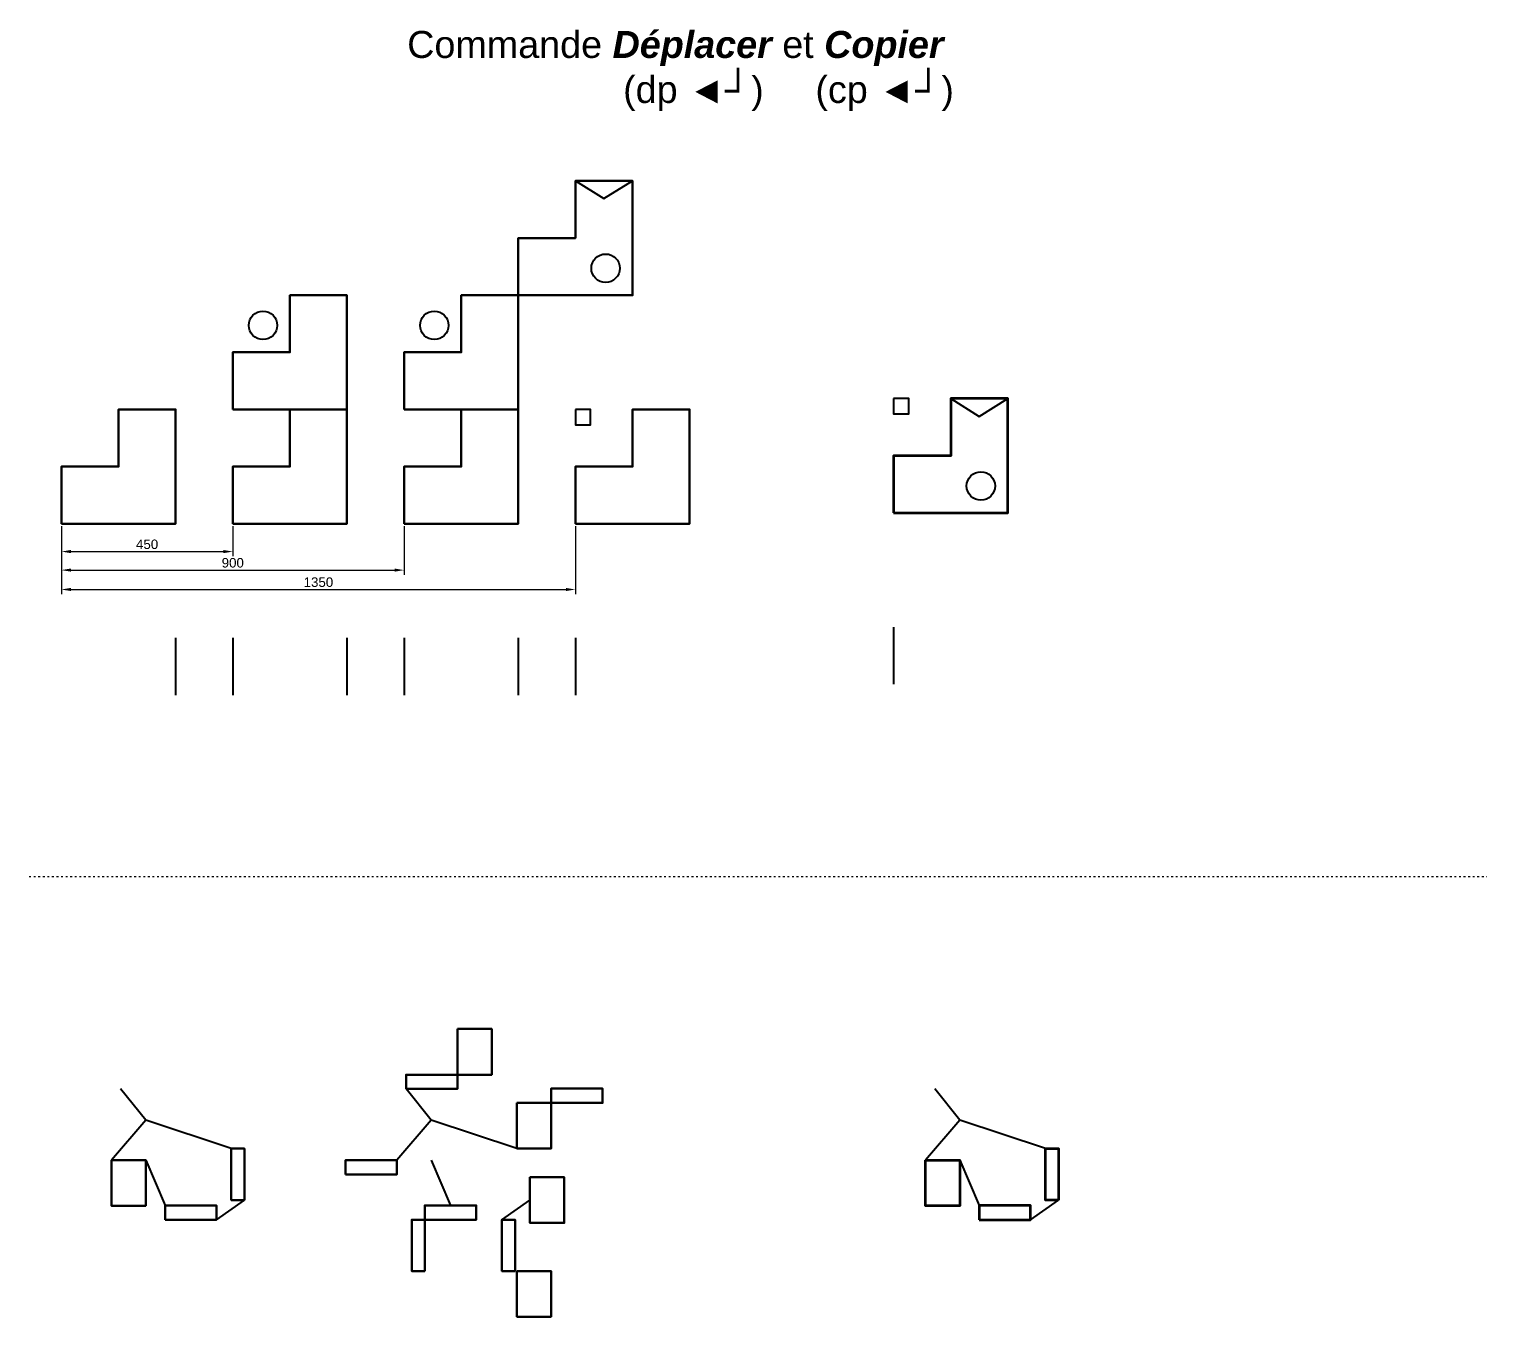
# Model space of a CAD drawing. Header units: centimetres. Extents: x 97323 to 265176, y 25162 to 39605.
# Drawn here: x 150083 to 153912, y 33212 to 36593 of the extents above; entities that cross this region are included whole.
import ezdxf

# ---------------------------------------------------------------- set-up
doc = ezdxf.new("R2010")
doc.units = ezdxf.units.CM
doc.header["$LTSCALE"] = 0.4
doc.header["$PDSIZE"] = 50
doc.linetypes.add('ACAD_ISO03W100', pattern=[30, 12, -18])
doc.layers.add('01-CACHE', color=140, linetype='ACAD_ISO03W100')
for name, color, linetype, lineweight in [('01-COTATION-2', 210, 'Continuous', 5), ('01-FORT-1', 30, 'Continuous', 60), ('01-FORT-2', 140, 'Continuous', 50), ('01-FORT-3', 30, 'Continuous', 40), ('01-TEXTE', 7, 'Continuous', 5)]:
    doc.layers.add(name, color=color, linetype=linetype, lineweight=lineweight)
doc.styles.add('Arial bold', font='arialbd.ttf')
doc.styles.get("Standard").update_dxf_attribs({"font": 'arial.ttf'})
doc.dimstyles.new('SD-MECA 1-10e', dxfattribs={"dimscale": 10, "dimtxt": 2.5, "dimasz": 2.5, "dimexe": 1.25, "dimexo": 0.625, "dimtad": 1, "dimtoh": 1, "dimtxsty": 'Standard', "dimcen": 2.5, "dimadec": 0, "dimazin": 0, "dimtp": 0.02, "dimtm": 0.02, "dimtfac": 1, "dimtofl": 0, "dimtmove": 0, "dimatfit": 3, "dimfxl": 1, "dimarcsym": 0})

# ---------------------------------------------------------------- blocks, each defined once
blk = doc.blocks.new('*D34')
at = {"layer": '01-COTATION-2', "color": 0, "lineweight": -2, "transparency": 16777216}
for p, q in [((150168.2, 35287.9), (150168.2, 35208.5)), ((150618.2, 35287.9), (150618.2, 35208.5)), ((150193.2, 35221), (150593.2, 35221))]:
    blk.add_line(p, q, dxfattribs=at)
at = {"layer": '01-COTATION-2', "color": 0, "transparency": 16777216}
for points in [[(150193.2, 35225.2), (150193.2, 35216.8), (150168.2, 35221)], [(150593.2, 35225.2), (150593.2, 35216.8), (150618.2, 35221)]]:
    blk.add_solid(points, dxfattribs=at)
at = {"layer": 'Defpoints', "color": 0, "transparency": 16777216}
for p in [(150168.2, 35294.2), (150618.2, 35294.2), (150618.2, 35221)]:
    blk.add_point(p, dxfattribs=at)
at = {"layer": '01-COTATION-2', "color": 0, "transparency": 16777216, "insert": (150393.2, 35240), "char_height": 25, "attachment_point": 5}
blk.add_mtext('450', dxfattribs=at)
blk = doc.blocks.new('*D35')
at = {"layer": '01-COTATION-2', "color": 0, "lineweight": -2, "transparency": 16777216}
for p, q in [((150168.2, 35287.9), (150168.2, 35159.8)), ((151068.2, 35287.9), (151068.2, 35159.8)), ((150193.2, 35172.3), (151043.2, 35172.3))]:
    blk.add_line(p, q, dxfattribs=at)
at = {"layer": '01-COTATION-2', "color": 0, "transparency": 16777216}
for points in [[(150193.2, 35176.5), (150193.2, 35168.2), (150168.2, 35172.3)], [(151043.2, 35176.5), (151043.2, 35168.2), (151068.2, 35172.3)]]:
    blk.add_solid(points, dxfattribs=at)
at = {"layer": 'Defpoints', "color": 0, "transparency": 16777216}
for p in [(150168.2, 35294.2), (151068.2, 35294.2), (151068.2, 35172.3)]:
    blk.add_point(p, dxfattribs=at)
at = {"layer": '01-COTATION-2', "color": 0, "transparency": 16777216, "insert": (150618.2, 35191.4), "char_height": 25, "attachment_point": 5}
blk.add_mtext('900', dxfattribs=at)
blk = doc.blocks.new('*D33')
at = {"layer": '01-COTATION-2', "color": 0, "lineweight": -2, "transparency": 16777216}
for p, q in [((150168.2, 35287.9), (150168.2, 35108.9)), ((151518.2, 35287.9), (151518.2, 35108.9)), ((150193.2, 35121.4), (151493.2, 35121.4))]:
    blk.add_line(p, q, dxfattribs=at)
at = {"layer": '01-COTATION-2', "color": 0, "transparency": 16777216}
for points in [[(150193.2, 35125.6), (150193.2, 35117.3), (150168.2, 35121.4)], [(151493.2, 35125.6), (151493.2, 35117.3), (151518.2, 35121.4)]]:
    blk.add_solid(points, dxfattribs=at)
at = {"layer": 'Defpoints', "color": 0, "transparency": 16777216}
for p in [(150168.2, 35294.2), (151518.2, 35294.2), (151518.2, 35121.4)]:
    blk.add_point(p, dxfattribs=at)
at = {"layer": '01-COTATION-2', "color": 0, "transparency": 16777216, "insert": (150843.2, 35140.5), "char_height": 25, "attachment_point": 5}
blk.add_mtext('1350', dxfattribs=at)

msp = doc.modelspace()

# ---------------------------------------------------------------- linework, layer by layer
at = {"layer": '01-CACHE'}
msp.add_line((150083.337, 34368.129), (153912.349, 34368.129), dxfattribs=at)
at = {"layer": '01-FORT-1'}
for points in [[(152353.971, 35322.558), (152653.971, 35322.558), (152653.971, 35622.558), (152503.971, 35622.558), (152503.971, 35472.558), (152353.971, 35472.558)], [(152438.066, 33623.462), (152528.066, 33623.462), (152528.066, 33503.462), (152438.066, 33503.462)], [(152787.566, 33518.462), (152753.066, 33518.462), (152753.066, 33653.462), (152787.566, 33653.462)], [(152578.842, 33466.84), (152713.842, 33466.84), (152713.842, 33504.34), (152578.842, 33504.34)]]:
    msp.add_lwpolyline(points, close=True, dxfattribs=at)
at = {"layer": '01-FORT-2'}
for points in [[(151368.19, 35894.171), (151668.19, 35894.171), (151668.19, 36194.171), (151518.19, 36194.171), (151518.19, 36044.171), (151368.19, 36044.171)], [(150618.19, 35594.171), (150918.19, 35594.171), (150918.19, 35894.171), (150768.19, 35894.171), (150768.19, 35744.171), (150618.19, 35744.171)], [(151068.19, 35594.171), (151368.19, 35594.171), (151368.19, 35894.171), (151218.19, 35894.171), (151218.19, 35744.171), (151068.19, 35744.171)], [(150168.19, 35294.171), (150468.19, 35294.171), (150468.19, 35594.171), (150318.19, 35594.171), (150318.19, 35444.171), (150168.19, 35444.171)], [(150618.19, 35294.171), (150918.19, 35294.171), (150918.19, 35594.171), (150768.19, 35594.171), (150768.19, 35444.171), (150618.19, 35444.171)], [(151068.19, 35294.171), (151368.19, 35294.171), (151368.19, 35594.171), (151218.19, 35594.171), (151218.19, 35444.171), (151068.19, 35444.171)], [(151518.19, 35294.171), (151818.19, 35294.171), (151818.19, 35594.171), (151668.19, 35594.171), (151668.19, 35444.171), (151518.19, 35444.171)], [(151208.322, 33967.562), (151298.322, 33967.562), (151298.322, 33847.562), (151208.322, 33847.562)], [(151073.322, 33810.062), (151208.322, 33810.062), (151208.322, 33847.562), (151073.322, 33847.562)], [(151454.401, 33773.462), (151589.401, 33773.462), (151589.401, 33810.962), (151454.401, 33810.962)], [(151364.401, 33773.462), (151454.401, 33773.462), (151454.401, 33653.462), (151364.401, 33653.462)], [(150299.401, 33623.462), (150389.401, 33623.462), (150389.401, 33503.462), (150299.401, 33503.462)], [(150648.901, 33518.462), (150614.401, 33518.462), (150614.401, 33653.462), (150648.901, 33653.462)], [(150914.401, 33585.962), (151049.401, 33585.962), (151049.401, 33623.462), (150914.401, 33623.462)], [(151398.901, 33578.462), (151488.901, 33578.462), (151488.901, 33458.462), (151398.901, 33458.462)], [(150440.177, 33466.84), (150575.177, 33466.84), (150575.177, 33504.34), (150440.177, 33504.34)], [(151122.677, 33466.84), (151257.677, 33466.84), (151257.677, 33504.34), (151122.677, 33504.34)], [(151122.677, 33331.84), (151088.177, 33331.84), (151088.177, 33466.84), (151122.677, 33466.84)], [(151359.677, 33331.84), (151325.177, 33331.84), (151325.177, 33466.84), (151359.677, 33466.84)], [(151364.401, 33331.84), (151454.401, 33331.84), (151454.401, 33211.84), (151364.401, 33211.84)]]:
    msp.add_lwpolyline(points, close=True, dxfattribs=at)
at = {"layer": '01-FORT-3'}
for p, q in [((151518.19, 36194.171), (151593.19, 36147.55)), ((151593.19, 36147.55), (151668.19, 36194.171)), ((152503.971, 35622.558), (152578.971, 35575.937)), ((152578.971, 35575.937), (152653.971, 35622.558)), ((152353.971, 35022.558), (152353.971, 34872.558)), ((150468.19, 34994.171), (150468.19, 34844.171)), ((150618.19, 34994.171), (150618.19, 34844.171)), ((150918.19, 34994.171), (150918.19, 34844.171)), ((151068.19, 34994.171), (151068.19, 34844.171)), ((151368.19, 34994.171), (151368.19, 34844.171)), ((151518.19, 34994.171), (151518.19, 34844.171)), ((150389.401, 33728.462), (150323.322, 33810.062)), ((151139.401, 33728.462), (151073.322, 33810.062)), ((152528.066, 33728.462), (152461.987, 33810.062)), ((150389.401, 33728.462), (150299.401, 33623.462)), ((150614.401, 33653.462), (150389.401, 33728.462)), ((151139.401, 33728.462), (151049.401, 33623.462)), ((151364.401, 33653.462), (151139.401, 33728.462)), ((152528.066, 33728.462), (152438.066, 33623.462)), ((152753.066, 33653.462), (152528.066, 33728.462)), ((150389.401, 33623.462), (150440.177, 33504.34)), ((151139.401, 33623.462), (151190.177, 33504.34)), ((152528.066, 33623.462), (152578.842, 33504.34)), ((150575.177, 33466.84), (150648.901, 33518.462)), ((151325.177, 33466.84), (151398.901, 33518.462)), ((152713.842, 33466.84), (152787.566, 33518.462))]:
    msp.add_line(p, q, dxfattribs=at)
for points in [[(152353.971, 35622.558), (152353.971, 35582.558), (152393.971, 35582.558), (152393.971, 35622.558)], [(151518.19, 35594.171), (151518.19, 35554.171), (151558.19, 35554.171), (151558.19, 35594.171)]]:
    msp.add_lwpolyline(points, close=True, dxfattribs=at)
for centre in [(151597.48, 35964.881), (150697.48, 35814.881), (151147.48, 35814.881), (152583.26, 35393.269)]:
    msp.add_circle(centre, 37.339, dxfattribs=at)

# ---------------------------------------------------------------- texts
at = {"layer": '01-TEXTE', "insert": (151076.401, 36587.863), "char_height": 70.893185, "attachment_point": 1, "style": 'Arial bold'}
msp.add_mtext_dynamic_manual_height_columns('{\\fArial|b0|i0|c0|p34;Commande \\fArial|b1|i1|c0|p34;Déplacer \\fArial|b0|i0|c0|p34;et \\fArial|b1|i1|c0|p34;Copier\\P^I^I\\fArial|b0|i0|c0|p34;(dp \\H0.9874x;◄┘)     \\H1.01276x;(cp \\H0.9874x;◄┘)}', width=2790.55059, gutter_width=1971.851, heights=[340.251], dxfattribs=at)

# ---------------------------------------------------------------- dimensions: what is measured, and where the dimension line sits
at = {"layer": '01-COTATION-2'}
for base, p2, picture, middle in [((150618.19, 35220.987), (150618.19, 35294.171), '*D34', (150393.19, 35240.001)), ((151068.19, 35172.343), (151068.19, 35294.171), '*D35', (150618.19, 35191.358)), ((151518.19, 35121.44), (151518.19, 35294.171), '*D33', (150843.19, 35140.463))]:
    dim = msp.add_linear_dim(base=base, p1=(150168.19, 35294.171), p2=p2, dimstyle='SD-MECA 1-10e', dxfattribs=at)
    dim.commit()
    dim.dimension.update_dxf_attribs({"geometry": picture, "text_midpoint": middle})

doc.saveas('drawing.dxf')
